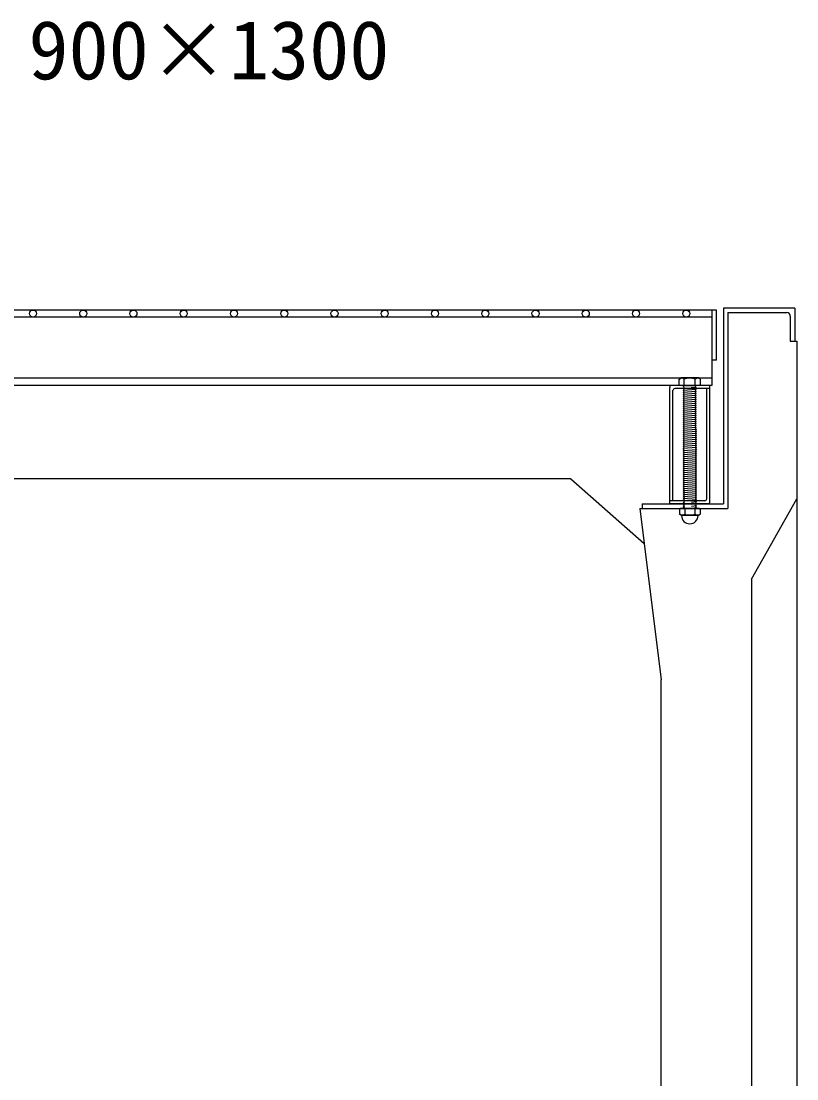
# Model space of a CAD drawing. Units: millimetres, scale not verified. Extents: x -16800 to 16800, y -5940 to 5940.
# Drawn here: x -5487 to -4716, y -2512 to -1459 of the extents above; entities that cross this region are included whole.
import ezdxf
from ezdxf.enums import TextEntityAlignment as Align

# ---------------------------------------------------------------- set-up
doc = ezdxf.new("R2010")
doc.units = ezdxf.units.MM
doc.header["$LTSCALE"] = 20
doc.linetypes.add('DOTTED', pattern=[1.75, 0.25, -1.5])
for name, color, linetype, lineweight in [('0-2_HATCH', 6, 'Continuous', 25), ('0-5_OUTLINE', 3, 'Continuous', 25), ('0-6_TXT', 7, 'Continuous', 25)]:
    doc.layers.add(name, color=color, linetype=linetype, lineweight=lineweight)
doc.styles.add('ＭＳ ゴシック', font='')
doc.styles.get('ＭＳ ゴシック').set_extended_font_data('MS Gothic')

msp = doc.modelspace()

# ---------------------------------------------------------------- linework, layer by layer
at = {"layer": '0-2_HATCH'}
for p, q in [((-4795.5, -1746.82), (-5805.5, -1746.82)), ((-4800, -1746.82), (-4800, -1821.82)), ((-4795.5, -1796.82), (-4795.5, -1746.82)), ((-4788.5, -1744.84), (-4788.5, -1939.82)), ((-4800, -1753.82), (-5801, -1753.82)), ((-4784, -1749.34), (-4784, -1944.32)), ((-4784, -1749.34), (-4725.5, -1749.34)), ((-4795.5, -1796.82), (-4800, -1796.82)), ((-4831.17, -1814.82), (-5769.82, -1814.82)), ((-4830.5, -1814.32), (-4832.5, -1815.82)), ((-4832.5, -1821.82), (-4832.5, -1815.82)), ((-4832.17, -1815.54), (-4830.5, -1814.32)), ((-4813.5, -1814.32), (-4830.5, -1814.32)), ((-4827.5, -1821.82), (-4827.5, -1815.82)), ((-4816.5, -1821.82), (-4816.5, -1815.82)), ((-4811.82, -1815.54), (-4813.5, -1814.32)), ((-4800, -1814.82), (-4812.82, -1814.82)), ((-4811.5, -1821.82), (-4811.5, -1815.82)), ((-4800, -1821.82), (-5801, -1821.82)), ((-4842, -1939.82), (-4842, -1823.82)), ((-4802, -1821.82), (-4840, -1821.82)), ((-4838.8, -1936.62), (-4838.8, -1827.02)), ((-4802, -1825.02), (-4836.8, -1825.02)), ((-4811.5, -1821.82), (-4832.5, -1821.82)), ((-4828.5, -1821.82), (-4815.5, -1821.82)), ((-4828.5, -1822.82), (-4827.5, -1821.82)), ((-4827.5, -1823.82), (-4828.5, -1822.82)), ((-4828.5, -1824.82), (-4827.5, -1823.82)), ((-4827.5, -1825.82), (-4828.5, -1824.82)), ((-4828.5, -1826.82), (-4827.5, -1825.82)), ((-4815.5, -1825.82), (-4828.5, -1826.82)), ((-4827.5, -1827.82), (-4828.5, -1826.82)), ((-4828.5, -1828.82), (-4827.5, -1827.82)), ((-4815.5, -1827.82), (-4828.5, -1828.82)), ((-4827.5, -1829.82), (-4828.5, -1828.82)), ((-4828.5, -1830.82), (-4827.5, -1829.82)), ((-4815.5, -1829.82), (-4828.5, -1830.82)), ((-4827.5, -1831.82), (-4828.5, -1830.82)), ((-4816.5, -1822.82), (-4815.5, -1821.82)), ((-4815.5, -1823.82), (-4816.5, -1822.82)), ((-4816.5, -1826.82), (-4815.5, -1825.82)), ((-4815.5, -1827.82), (-4816.5, -1826.82)), ((-4816.5, -1828.82), (-4815.5, -1827.82)), ((-4815.5, -1829.82), (-4816.5, -1828.82)), ((-4816.5, -1830.82), (-4815.5, -1829.82)), ((-4815.5, -1831.82), (-4816.5, -1830.82)), ((-4805.2, -1934.62), (-4805.2, -1825.02)), ((-4802, -1937.82), (-4802, -1821.82)), ((-4828.5, -1832.82), (-4827.5, -1831.82)), ((-4815.5, -1831.82), (-4828.5, -1832.82)), ((-4827.5, -1833.82), (-4828.5, -1832.82)), ((-4815.5, -1833.82), (-4828.5, -1834.82)), ((-4828.5, -1834.82), (-4827.5, -1833.82)), ((-4815.5, -1835.82), (-4828.5, -1836.82)), ((-4827.5, -1837.82), (-4828.5, -1836.82)), ((-4815.5, -1837.82), (-4828.5, -1838.82)), ((-4828.5, -1838.82), (-4827.5, -1837.82)), ((-4827.5, -1839.82), (-4828.5, -1838.82)), ((-4815.5, -1839.82), (-4828.5, -1840.82)), ((-4828.5, -1840.82), (-4827.5, -1839.82)), ((-4827.5, -1841.82), (-4828.5, -1840.82)), ((-4815.5, -1841.82), (-4828.5, -1842.82)), ((-4828.5, -1842.82), (-4827.5, -1841.82)), ((-4816.5, -1834.82), (-4815.5, -1833.82)), ((-4815.5, -1835.82), (-4816.5, -1834.82)), ((-4816.5, -1836.82), (-4815.5, -1835.82)), ((-4815.5, -1837.82), (-4816.5, -1836.82)), ((-4816.5, -1838.82), (-4815.5, -1837.82)), ((-4816.5, -1838.82), (-4815.5, -1839.82)), ((-4816.5, -1840.82), (-4815.5, -1839.82)), ((-4816.5, -1840.82), (-4815.5, -1841.82)), ((-4816.5, -1842.82), (-4815.5, -1841.82)), ((-4827.5, -1843.82), (-4828.5, -1842.82)), ((-4815.5, -1843.82), (-4828.5, -1844.82)), ((-4828.5, -1844.82), (-4827.5, -1843.82)), ((-4827.5, -1845.82), (-4828.5, -1844.82)), ((-4815.5, -1845.82), (-4828.5, -1846.82)), ((-4828.5, -1846.82), (-4827.5, -1845.82)), ((-4827.5, -1847.82), (-4828.5, -1846.82)), ((-4815.5, -1847.82), (-4828.5, -1848.82)), ((-4828.5, -1848.82), (-4827.5, -1847.82)), ((-4827.5, -1849.82), (-4828.5, -1848.82)), ((-4815.5, -1849.82), (-4828.5, -1850.82)), ((-4828.5, -1850.82), (-4827.5, -1849.82)), ((-4827.5, -1851.82), (-4828.5, -1850.82)), ((-4815.5, -1851.82), (-4828.5, -1852.82)), ((-4828.5, -1852.82), (-4827.5, -1851.82)), ((-4827.5, -1853.82), (-4828.5, -1852.82)), ((-4816.5, -1842.82), (-4815.5, -1843.82)), ((-4816.5, -1844.82), (-4815.5, -1843.82)), ((-4816.5, -1844.82), (-4815.5, -1845.82)), ((-4816.5, -1846.82), (-4815.5, -1845.82)), ((-4816.5, -1846.82), (-4815.5, -1847.82)), ((-4816.5, -1848.82), (-4815.5, -1847.82)), ((-4816.5, -1848.82), (-4815.5, -1849.82)), ((-4816.5, -1850.82), (-4815.5, -1849.82)), ((-4816.5, -1850.82), (-4815.5, -1851.82)), ((-4816.5, -1852.82), (-4815.5, -1851.82)), ((-4816.5, -1852.82), (-4815.5, -1853.82)), ((-4815.5, -1853.82), (-4828.5, -1854.82)), ((-4828.5, -1854.82), (-4827.5, -1853.82)), ((-4827.5, -1855.82), (-4828.5, -1854.82)), ((-4815.5, -1855.82), (-4828.5, -1856.82)), ((-4828.5, -1856.82), (-4827.5, -1855.82)), ((-4827.5, -1857.82), (-4828.5, -1856.82)), ((-4815.5, -1857.82), (-4828.5, -1858.82)), ((-4828.5, -1858.82), (-4827.5, -1857.82)), ((-4827.5, -1859.82), (-4828.5, -1858.82)), ((-4815.5, -1859.82), (-4828.5, -1860.82)), ((-4828.5, -1860.82), (-4827.5, -1859.82)), ((-4827.5, -1861.82), (-4828.5, -1860.82)), ((-4815.5, -1861.82), (-4828.5, -1862.82)), ((-4828.5, -1862.82), (-4827.5, -1861.82)), ((-4827.5, -1863.82), (-4828.5, -1862.82)), ((-4816.5, -1854.82), (-4815.5, -1853.82)), ((-4816.5, -1854.82), (-4815.5, -1855.82)), ((-4816.5, -1856.82), (-4815.5, -1855.82)), ((-4816.5, -1856.82), (-4815.5, -1857.82)), ((-4816.5, -1858.82), (-4815.5, -1857.82)), ((-4816.5, -1858.82), (-4815.5, -1859.82)), ((-4816.5, -1860.82), (-4815.5, -1859.82)), ((-4816.5, -1860.82), (-4815.5, -1861.82)), ((-4816.5, -1862.82), (-4815.5, -1861.82)), ((-4816.5, -1862.82), (-4815.5, -1863.82)), ((-4815.5, -1863.82), (-4828.5, -1864.82)), ((-4828.5, -1864.82), (-4827.5, -1863.82)), ((-4827.5, -1865.82), (-4828.5, -1864.82)), ((-4815.49, -1865.82), (-4828.49, -1866.82)), ((-4828.49, -1866.82), (-4827.49, -1865.82)), ((-4827.49, -1867.82), (-4828.49, -1866.82)), ((-4815.49, -1867.82), (-4828.49, -1868.82)), ((-4828.49, -1868.82), (-4827.49, -1867.82)), ((-4827.49, -1869.82), (-4828.49, -1868.82)), ((-4815.49, -1869.83), (-4828.49, -1870.83)), ((-4828.49, -1870.83), (-4827.49, -1869.83)), ((-4827.49, -1871.82), (-4828.49, -1870.83)), ((-4815.49, -1871.83), (-4828.49, -1872.83)), ((-4828.49, -1872.83), (-4827.49, -1871.83)), ((-4827.49, -1873.83), (-4828.49, -1872.83)), ((-4815.49, -1873.83), (-4828.49, -1874.83)), ((-4828.49, -1874.83), (-4827.49, -1873.83)), ((-4816.5, -1864.82), (-4815.5, -1863.82)), ((-4816.5, -1864.82), (-4815.49, -1865.82)), ((-4816.49, -1866.82), (-4815.49, -1865.82)), ((-4816.49, -1866.82), (-4815.49, -1867.82)), ((-4816.49, -1868.82), (-4815.49, -1867.82)), ((-4816.49, -1868.82), (-4815.49, -1869.83)), ((-4816.49, -1870.83), (-4815.49, -1869.83)), ((-4816.49, -1870.83), (-4815.49, -1871.83)), ((-4816.49, -1872.83), (-4815.49, -1871.83)), ((-4816.49, -1872.83), (-4815.49, -1873.83)), ((-4816.49, -1874.83), (-4815.49, -1873.83)), ((-4827.49, -1875.83), (-4828.49, -1874.83)), ((-4815.49, -1879.83), (-4828.49, -1880.83)), ((-4828.49, -1880.83), (-4827.49, -1879.83)), ((-4827.49, -1881.83), (-4828.49, -1880.83)), ((-4815.49, -1881.83), (-4828.49, -1882.83)), ((-4828.49, -1882.83), (-4827.49, -1881.83)), ((-4827.49, -1883.83), (-4828.49, -1882.83)), ((-4815.49, -1883.83), (-4828.49, -1884.83)), ((-4828.49, -1884.83), (-4827.49, -1883.83)), ((-4815.48, -1875.83), (-4828.48, -1876.83)), ((-4828.48, -1876.83), (-4827.48, -1875.83)), ((-4827.48, -1877.83), (-4828.48, -1876.83)), ((-4815.48, -1877.83), (-4828.48, -1878.83)), ((-4828.48, -1878.83), (-4827.48, -1877.83)), ((-4827.48, -1879.83), (-4828.48, -1878.83)), ((-4816.49, -1874.83), (-4815.48, -1875.83)), ((-4816.49, -1880.83), (-4815.49, -1879.83)), ((-4816.49, -1880.83), (-4815.49, -1881.83)), ((-4816.49, -1882.83), (-4815.49, -1881.83)), ((-4816.49, -1882.83), (-4815.49, -1883.83)), ((-4816.49, -1884.83), (-4815.49, -1883.83)), ((-4816.48, -1876.83), (-4815.48, -1875.83)), ((-4816.48, -1876.83), (-4815.48, -1877.83)), ((-4816.48, -1878.83), (-4815.48, -1877.83)), ((-4816.48, -1878.83), (-4815.48, -1879.84)), ((-4827.49, -1885.83), (-4828.49, -1884.83)), ((-4815.48, -1885.83), (-4828.48, -1886.83)), ((-4828.48, -1886.83), (-4827.48, -1885.83)), ((-4827.48, -1887.83), (-4828.48, -1886.83)), ((-4815.48, -1887.83), (-4828.48, -1888.83)), ((-4828.48, -1888.83), (-4827.48, -1887.83)), ((-4827.48, -1889.83), (-4828.48, -1888.83)), ((-4815.48, -1889.83), (-4828.48, -1890.83)), ((-4828.48, -1890.83), (-4827.48, -1889.83)), ((-4827.48, -1891.83), (-4828.48, -1890.83)), ((-4815.48, -1891.84), (-4828.48, -1892.84)), ((-4828.48, -1892.84), (-4827.48, -1891.84)), ((-4827.48, -1893.84), (-4828.48, -1892.84)), ((-4815.47, -1893.84), (-4828.47, -1894.84)), ((-4828.47, -1894.84), (-4827.47, -1893.84)), ((-4827.47, -1895.84), (-4828.47, -1894.84)), ((-4816.49, -1884.83), (-4815.48, -1885.83)), ((-4816.48, -1886.83), (-4815.48, -1885.83)), ((-4816.48, -1886.83), (-4815.48, -1887.83)), ((-4816.48, -1888.83), (-4815.48, -1887.83)), ((-4816.48, -1888.83), (-4815.48, -1889.83)), ((-4816.48, -1890.83), (-4815.48, -1889.83)), ((-4816.48, -1890.83), (-4815.48, -1891.84)), ((-4816.48, -1892.84), (-4815.48, -1891.84)), ((-4816.48, -1892.84), (-4815.47, -1893.84)), ((-4816.47, -1894.84), (-4815.47, -1893.84)), ((-4816.47, -1894.84), (-4815.47, -1895.84)), ((-4815.47, -1895.84), (-4828.47, -1896.84)), ((-4828.47, -1896.84), (-4827.47, -1895.84)), ((-4827.47, -1897.84), (-4828.47, -1896.84)), ((-4815.47, -1897.84), (-4828.47, -1898.84)), ((-4828.47, -1898.84), (-4827.47, -1897.84)), ((-4827.47, -1899.84), (-4828.47, -1898.84)), ((-4815.47, -1899.84), (-4828.47, -1900.84)), ((-4828.47, -1900.84), (-4827.47, -1899.84)), ((-4827.47, -1901.84), (-4828.47, -1900.84)), ((-4815.46, -1901.85), (-4828.46, -1902.85)), ((-4828.46, -1902.85), (-4827.46, -1901.85)), ((-4827.46, -1903.85), (-4828.46, -1902.85)), ((-4815.46, -1903.85), (-4828.46, -1904.85)), ((-4828.46, -1904.85), (-4827.46, -1903.85)), ((-4827.46, -1905.85), (-4828.46, -1904.85)), ((-4816.47, -1896.84), (-4815.47, -1895.84)), ((-4816.47, -1896.84), (-4815.47, -1897.84)), ((-4816.47, -1898.84), (-4815.47, -1897.84)), ((-4816.47, -1898.84), (-4815.47, -1899.84)), ((-4816.47, -1900.84), (-4815.47, -1899.84)), ((-4816.47, -1900.84), (-4815.46, -1901.85)), ((-4816.46, -1902.85), (-4815.46, -1901.85)), ((-4816.46, -1902.85), (-4815.46, -1903.85)), ((-4816.46, -1904.85), (-4815.46, -1903.85)), ((-4816.46, -1904.85), (-4815.46, -1905.85)), ((-4815.46, -1905.85), (-4828.46, -1906.85)), ((-4828.46, -1906.85), (-4827.46, -1905.85)), ((-4827.46, -1907.85), (-4828.46, -1906.85)), ((-4815.46, -1907.85), (-4828.46, -1908.85)), ((-4828.46, -1908.85), (-4827.46, -1907.85)), ((-4827.46, -1909.85), (-4828.46, -1908.85)), ((-4815.45, -1909.85), (-4828.45, -1910.85)), ((-4828.45, -1910.85), (-4827.45, -1909.85)), ((-4827.45, -1911.85), (-4828.45, -1910.85)), ((-4815.45, -1911.86), (-4828.45, -1912.86)), ((-4828.45, -1912.86), (-4827.45, -1911.86)), ((-4827.45, -1913.86), (-4828.45, -1912.86)), ((-4815.45, -1913.86), (-4828.45, -1914.86)), ((-4828.45, -1914.86), (-4827.45, -1913.86)), ((-4827.45, -1915.86), (-4828.45, -1914.86)), ((-4815.45, -1915.86), (-4828.45, -1916.86)), ((-4828.45, -1916.86), (-4827.45, -1915.86)), ((-4816.46, -1906.85), (-4815.46, -1905.85)), ((-4816.46, -1906.85), (-4815.46, -1907.85)), ((-4816.46, -1908.85), (-4815.46, -1907.85)), ((-4816.46, -1908.85), (-4815.45, -1909.85)), ((-4816.45, -1910.85), (-4815.45, -1909.85)), ((-4816.45, -1910.85), (-4815.45, -1911.86)), ((-4816.45, -1912.86), (-4815.45, -1911.86)), ((-4816.45, -1912.86), (-4815.45, -1913.86)), ((-4816.45, -1914.86), (-4815.45, -1913.86)), ((-4816.45, -1914.86), (-4815.45, -1915.86)), ((-4816.45, -1916.86), (-4815.45, -1915.86)), ((-4827.45, -1917.86), (-4828.45, -1916.86)), ((-4815.44, -1917.86), (-4828.44, -1918.86)), ((-4828.44, -1918.86), (-4827.44, -1917.86)), ((-4827.44, -1919.86), (-4828.44, -1918.86)), ((-4815.44, -1919.86), (-4828.44, -1920.86)), ((-4828.44, -1920.86), (-4827.44, -1919.86)), ((-4827.44, -1921.86), (-4828.44, -1920.86)), ((-4815.44, -1921.87), (-4828.44, -1922.87)), ((-4828.44, -1922.87), (-4827.44, -1921.87)), ((-4827.44, -1923.87), (-4828.44, -1922.87)), ((-4815.44, -1923.87), (-4828.44, -1924.87)), ((-4828.44, -1924.87), (-4827.44, -1923.87)), ((-4827.44, -1925.87), (-4828.44, -1924.87)), ((-4815.43, -1925.87), (-4828.43, -1926.87)), ((-4828.43, -1926.87), (-4827.43, -1925.87)), ((-4816.45, -1916.86), (-4815.44, -1917.86)), ((-4816.44, -1918.86), (-4815.44, -1917.86)), ((-4816.44, -1918.86), (-4815.44, -1919.86)), ((-4816.44, -1920.86), (-4815.44, -1919.86)), ((-4816.44, -1920.86), (-4815.44, -1921.87)), ((-4816.44, -1922.87), (-4815.44, -1921.87)), ((-4816.44, -1922.87), (-4815.44, -1923.87)), ((-4816.44, -1924.87), (-4815.44, -1923.87)), ((-4816.44, -1924.87), (-4815.43, -1925.87)), ((-4816.43, -1926.87), (-4815.43, -1925.87)), ((-4807.2, -1936.62), (-4842, -1936.62)), ((-4827.43, -1927.87), (-4828.43, -1926.87)), ((-4815.43, -1927.87), (-4828.43, -1928.87)), ((-4828.43, -1928.87), (-4827.43, -1927.87)), ((-4827.43, -1929.87), (-4828.43, -1928.87)), ((-4815.43, -1929.87), (-4828.43, -1930.87)), ((-4828.43, -1930.87), (-4827.43, -1929.87)), ((-4827.43, -1931.87), (-4828.43, -1930.87)), ((-4815.43, -1931.88), (-4828.43, -1932.88)), ((-4828.43, -1932.88), (-4827.43, -1931.88)), ((-4827.43, -1933.88), (-4828.43, -1932.88)), ((-4815.43, -1933.88), (-4828.43, -1934.88)), ((-4828.43, -1934.88), (-4827.43, -1933.88)), ((-4827.43, -1935.88), (-4828.43, -1934.88)), ((-4815.43, -1935.88), (-4828.43, -1936.88)), ((-4828.43, -1936.88), (-4827.43, -1935.88)), ((-4827.43, -1937.88), (-4828.43, -1936.88)), ((-4816.43, -1926.87), (-4815.43, -1927.87)), ((-4816.43, -1928.87), (-4815.43, -1927.87)), ((-4816.43, -1928.87), (-4815.43, -1929.87)), ((-4816.43, -1930.87), (-4815.43, -1929.87)), ((-4816.43, -1930.87), (-4815.43, -1931.88)), ((-4816.43, -1932.88), (-4815.43, -1931.88)), ((-4816.43, -1932.88), (-4815.42, -1933.88)), ((-4816.43, -1934.88), (-4815.43, -1933.88)), ((-4816.43, -1934.88), (-4815.42, -1935.88)), ((-4816.43, -1936.88), (-4815.43, -1935.88)), ((-4816.43, -1936.88), (-4815.42, -1937.88)), ((-4871.69, -1944.32), (-4867.45, -1979.34)), ((-4871.69, -1944.32), (-4784, -1944.32)), ((-4869.5, -1939.82), (-4788.5, -1939.82)), ((-4869.5, -1939.82), (-4869.5, -1944.32)), ((-4804, -1939.82), (-4842, -1939.82)), ((-4831.34, -1944.32), (-4832.2, -1944.97)), ((-4832.2, -1944.97), (-4832.2, -1950.15)), ((-4812.66, -1944.32), (-4831.34, -1944.32)), ((-4828.43, -1938.88), (-4827.43, -1937.88)), ((-4827.43, -1939.88), (-4828.43, -1938.88)), ((-4828.43, -1940.88), (-4827.43, -1939.88)), ((-4827.43, -1941.88), (-4828.43, -1940.88)), ((-4828.43, -1942.88), (-4827.43, -1941.88)), ((-4827.43, -1943.88), (-4828.43, -1942.88)), ((-4827.87, -1944.32), (-4827.43, -1943.88)), ((-4827.1, -1944.97), (-4827.1, -1950.15)), ((-4816.9, -1944.97), (-4816.9, -1950.15)), ((-4816.43, -1938.88), (-4815.43, -1937.88)), ((-4816.43, -1938.88), (-4815.42, -1939.88)), ((-4816.43, -1940.88), (-4815.43, -1939.88)), ((-4816.43, -1940.88), (-4815.42, -1941.88)), ((-4816.43, -1942.88), (-4815.43, -1941.88)), ((-4816.43, -1942.88), (-4815.42, -1943.88)), ((-4815.87, -1944.32), (-4815.43, -1943.88)), ((-4812.66, -1944.32), (-4811.79, -1944.97)), ((-4811.79, -1944.97), (-4811.79, -1950.15)), ((-4830.51, -1951.12), (-4832.2, -1950.15)), ((-4830.51, -1951.45), (-4830.51, -1951.12)), ((-4813.48, -1951.12), (-4830.51, -1951.12)), ((-4813.48, -1951.45), (-4830.51, -1951.45)), ((-4813.48, -1951.12), (-4811.79, -1950.15)), ((-4813.48, -1951.45), (-4813.48, -1951.12))]:
    msp.add_line(p, q, dxfattribs=at)
at = {"layer": '0-2_HATCH', "linetype": 'DOTTED'}
for p, q in [((-4815.5, -1821.82), (-4828.5, -1822.82)), ((-4815.5, -1823.82), (-4828.5, -1824.82)), ((-4815.43, -1937.88), (-4828.43, -1938.88)), ((-4815.43, -1939.88), (-4828.43, -1940.88)), ((-4815.43, -1941.88), (-4828.43, -1942.88)), ((-4827.87, -1944.32), (-4815.87, -1944.32)), ((-4815.43, -1943.88), (-4821.18, -1944.32))]:
    msp.add_line(p, q, dxfattribs=at)
at = {"layer": '0-2_HATCH'}
for points in [[(-4722, -1752.84), (-4722, -1777.84), (-4717.5, -1777.84)], [(-4815.5, -1825.82), (-4816.5, -1824.82), (-4815.5, -1823.82)], [(-4828.5, -1836.82), (-4827.5, -1835.82), (-4828.5, -1834.82)], [(-4815.5, -1833.82), (-4816.5, -1832.82), (-4815.5, -1831.82)]]:
    msp.add_lwpolyline(points, dxfattribs=at)
for centre in [(-5475.5, -1750.32), (-5425.5, -1750.32), (-5375.5, -1750.32), (-5325.5, -1750.32), (-5275.5, -1750.32), (-5225.5, -1750.32), (-5175.5, -1750.32), (-5125.5, -1750.32), (-5075.5, -1750.32), (-5025.5, -1750.32), (-4975.5, -1750.32), (-4925.5, -1750.32), (-4875.5, -1750.32), (-4825.5, -1750.32)]:
    msp.add_circle(centre, 3.5, dxfattribs=at)
for centre, radius, start, end in [((-4725.5, -1752.84), 3.5, 0, 90), ((-4830, -1818.44), 3.62, 46.39563, 133.60437), ((-4822, -1830.44), 15.62, 69.39075, 110.60925), ((-4814, -1818.44), 3.62, 46.39563, 133.60437), ((-4840, -1823.82), 2, 90, 180), ((-4836.8, -1827.02), 2, 90, 180), ((-4807.2, -1934.62), 2, 270, 0), ((-4829.65, -1949.67), 5.35, 61.49832, 118.50684), ((-4822, -1964.74), 20.42, 75.52621, 104.47362), ((-4814.35, -1949.67), 5.35, 61.49231, 118.50169), ((-4804, -1937.82), 2, 270, 0), ((-4829.65, -1945.45), 5.35, 241.49843, 298.50089), ((-4822, -1951.45), 8.19, 180, 359.99995), ((-4822, -1930.38), 20.42, 255.52638, 284.47374), ((-4814.35, -1945.45), 5.35, 241.49989, 298.5)]:
    msp.add_arc(centre, radius, start, end, dxfattribs=at)
at = {"layer": '0-5_OUTLINE'}
for p, q in [((-4717.5, -1744.84), (-4788.5, -1744.84)), ((-4717.5, -1744.84), (-4717.5, -1777.84)), ((-4717.5, -1777.84), (-4715.5, -1777.84)), ((-4715.5, -1777.84), (-4715.5, -3264.84)), ((-4940.5, -1914.84), (-5660.5, -1914.84)), ((-4760.5, -2014.84), (-4715.5, -1934.84)), ((-4760.5, -2014.84), (-4760.5, -3264.84)), ((-4850.5, -3264.84), (-4850.5, -2114.84))]:
    msp.add_line(p, q, dxfattribs=at)
msp.add_lwpolyline([(-4940.5, -1914.84), (-4867.44, -1979.34), (-4850.5, -2114.84)], dxfattribs=at)

# ---------------------------------------------------------------- texts
at = {"layer": '0-6_TXT', "style": 'ＭＳ ゴシック'}
msp.add_text('900×1300', height=58.65, dxfattribs=at).set_placement((-5480, -1534.84), align=Align.BOTTOM_LEFT)

doc.saveas('drawing.dxf')
